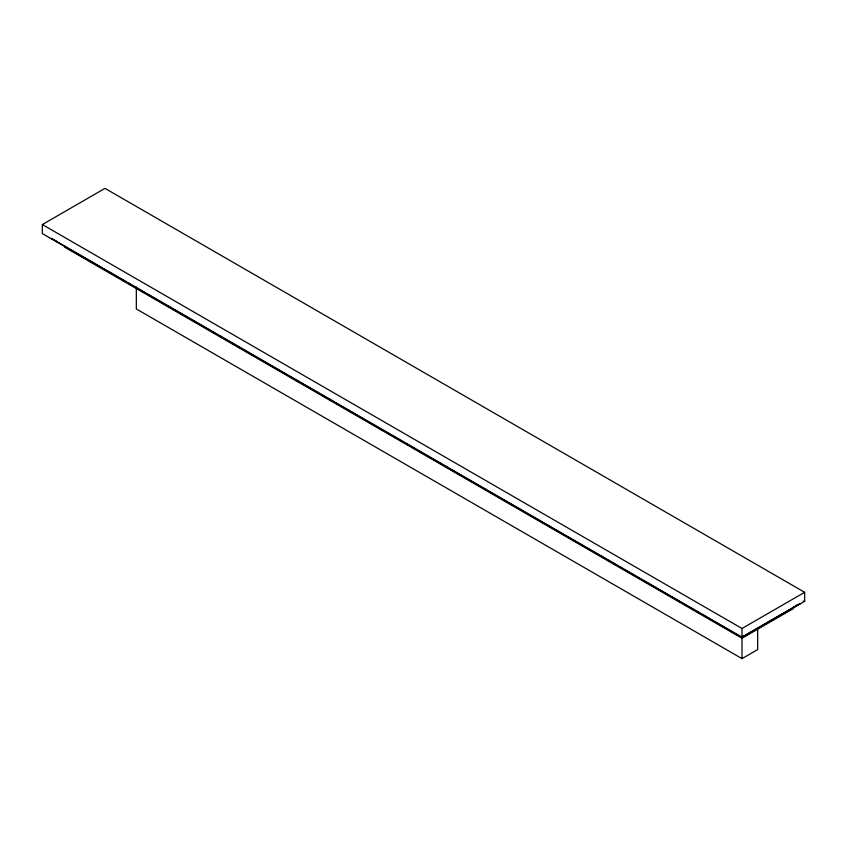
<?xml version="1.0" encoding="UTF-8"?>
<svg xmlns="http://www.w3.org/2000/svg" width="847" height="847" viewBox="0 0 847 847"><rect width="100%" height="100%" fill="white"/><g stroke="black" fill="none" stroke-linecap="round" stroke-linejoin="round"><path stroke-width="1.27" d="M741.993 637.526L42.35 233.592L42.35 224.55L105.007 188.373L804.65 592.307L804.65 601.349L741.993 637.526L741.993 636.224M741.993 637.188L800.193 603.509L741.993 637.188L51.265 238.325L57.183 241.819M42.35 224.55L741.993 628.485L804.65 592.307M136.335 286.985L136.335 308.954L741.993 658.627L757.663 649.585L757.663 627.616M798.827 604.599L795.449 605.594M803.168 601.126L804.65 601.349M64.626 247.155L741.993 638.225L793.512 608.485L793.512 606.473M741.993 628.485L741.993 658.627"/></g></svg>
